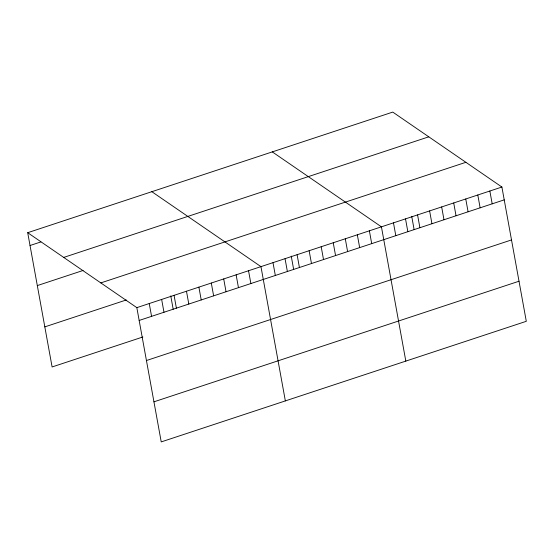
<?xml version="1.0" encoding="UTF-8"?>
<svg xmlns="http://www.w3.org/2000/svg" width="554" height="554" viewBox="0 0 554 554"><rect width="100%" height="100%" fill="white"/><g stroke="black" fill="none" stroke-linecap="round" stroke-linejoin="round"><path stroke-width="0.83" d="M27.7 232.694L392.772 112.095L501.896 187.037L526.3 321.306L161.228 441.905L136.831 307.636L27.7 232.694L52.104 366.963L142.87 336.977M30.027 245.512L40.892 241.925M63.71 257.423L428.782 136.824M37.312 285.587L83.086 270.47M100.814 282.907L465.886 162.308M44.819 326.881L126.27 299.977M136.831 307.636L501.896 187.037M139.158 320.454L504.23 199.856M146.443 360.529L511.515 239.93M153.943 401.823L519.015 281.224M272.298 151.893L381.429 226.835L405.826 361.104M151.824 191.691L260.955 266.633L285.352 400.902M489.854 191.019L492.181 203.837M477.804 195.001L480.131 207.812M465.755 198.976L468.088 211.794M453.712 202.958L456.039 215.776M441.663 206.94L443.989 219.751M429.613 210.915L431.947 223.733M417.571 214.897L419.897 227.715M411.712 216.302L414.136 229.661M405.521 218.878L407.848 231.69M393.472 222.853L395.805 235.672M369.38 230.817L371.706 243.635M357.33 234.799L359.664 247.61M345.287 238.774L347.614 251.592M333.238 242.756L335.565 255.574M321.188 246.738L323.515 259.549M309.139 250.713L311.473 263.531M297.096 254.695L299.423 267.513M291.238 256.1L293.662 269.459M285.047 258.676L287.374 271.488M272.997 262.651L275.331 275.47M248.538 270.733L250.872 283.551M236.129 274.832L238.455 287.651M223.712 278.932L226.046 291.75M211.303 283.039L213.629 295.85M198.893 287.138L201.22 299.949M186.476 291.238L188.81 304.049M174.067 295.337L176.394 308.156M170.764 295.898L173.187 309.257M161.65 299.437L163.984 312.255M149.241 303.537L151.567 316.355"/></g></svg>
